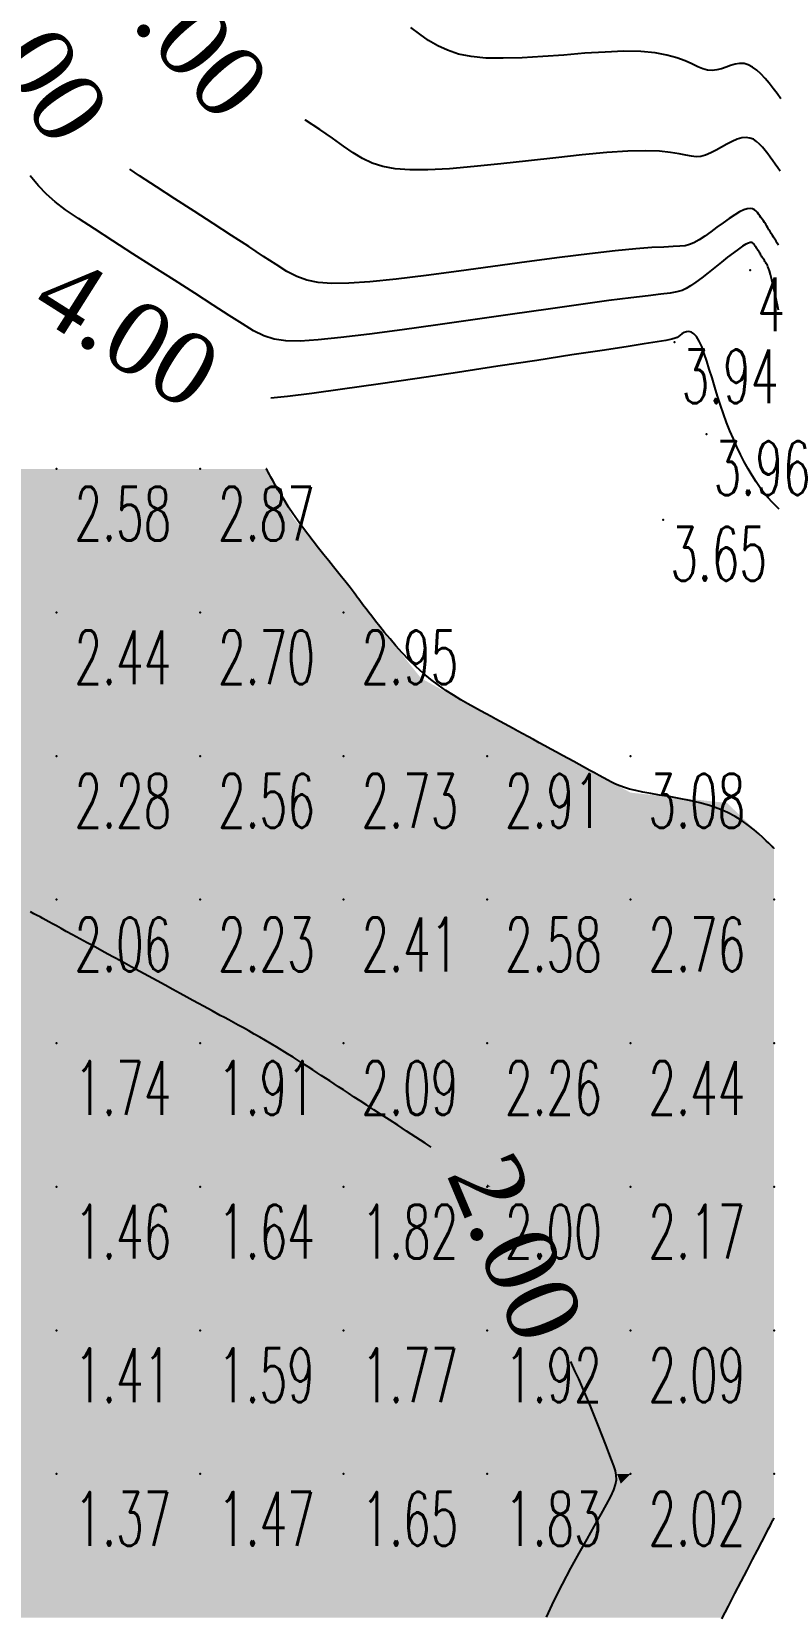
# Model space of a CAD drawing. Header units: millimetres. Extents: x 88261 to 90953, y 390274 to 392322.
# Drawn here: x 90418.5 to 90470.6, y 391527.5 to 391637.7 of the extents above; entities that cross this region are included whole.
import ezdxf
from ezdxf.enums import TextEntityAlignment as Align

# ---------------------------------------------------------------- set-up
doc = ezdxf.new("R2010")
doc.units = ezdxf.units.MM
doc.header["$LTSCALE"] = 25
for name, color, linetype in [('CN_01_00', 42, 'Continuous'), ('CN_02_00', 16, 'Continuous'), ('CN_03_00', 7, 'Continuous'), ('Cotation Courbes de niveau', 7, 'Continuous'), ('COTEAlt', 7, 'Continuous'), ('TN_COLORIAGE', 7, 'Continuous'), ('TopoAlt', 7, 'Continuous'), ('TOPOJIS', 7, 'Continuous')]:
    doc.layers.add(name, color=color, linetype=linetype)
doc.styles.add('Romans 1.0', font='Romans.shx', dxfattribs={"width": 0.99, "height": 1})
doc.styles.add('Simplex 1.0', font='Simplex.shx', dxfattribs={"width": 0.99, "height": 2.5})
doc.styles.get("Standard").update_dxf_attribs({"font": 'times.ttf'})

# ---------------------------------------------------------------- blocks, each defined once
blk = doc.blocks.new('TCPOINT')
at = {"color": 0}
blk.add_point((0, 0), dxfattribs=at)
at = {"layer": 'TopoAlt', "style": 'Romans 1.0', "width": 0.99}
blk.add_attdef('ALT', text='', height=200, dxfattribs=at).set_placement((0.5, -0.5), align=Align.TOP_LEFT)
blk = doc.blocks.new('COTE')
at = {"color": 0}
blk.add_point((0, 0), dxfattribs=at)
at = {"layer": 'COTEAlt'}
blk.add_attdef('ALT', text='', height=3.75, dxfattribs=at).set_placement((1.25, -1.25), align=Align.TOP_LEFT)

msp = doc.modelspace()

# ---------------------------------------------------------------- linework, layer by layer
at = {"layer": 'CN_01_00', "flags": 128}
for points, elevation in [([(90470.67, 391627.96), (90470.51, 391628.21), (90470.34, 391628.45), (90470.17, 391628.69), (90469.99, 391628.94), (90469.82, 391629.18), (90469.64, 391629.42), (90469.45, 391629.65), (90469.25, 391629.86), (90469.04, 391630.04), (90468.82, 391630.19), (90468.57, 391630.28), (90468.3, 391630.32), (90468, 391630.3), (90467.68, 391630.2), (90467.33, 391630.04), (90466.96, 391629.85), (90466.59, 391629.64), (90466.21, 391629.43), (90465.84, 391629.24), (90465.48, 391629.08), (90465.14, 391628.99), (90464.82, 391628.97), (90464.49, 391629.01), (90464.11, 391629.09), (90463.63, 391629.19), (90463.03, 391629.28), (90462.26, 391629.36), (90461.29, 391629.39), (90460.07, 391629.37), (90458.59, 391629.27), (90456.89, 391629.11), (90455.05, 391628.91), (90453.13, 391628.7), (90451.21, 391628.48), (90449.36, 391628.29), (90447.64, 391628.14), (90446.13, 391628.06), (90444.88, 391628.06), (90443.85, 391628.14), (90442.99, 391628.3), (90442.25, 391628.54), (90441.58, 391628.85), (90440.93, 391629.25), (90440.25, 391629.72), (90439.48, 391630.26), (90438.59, 391630.87), (90437.59, 391631.53), (90437.57, 391631.55)], 8), ([(90470.56, 391622.81), (90470.47, 391622.95), (90470.39, 391623.09), (90470.3, 391623.23), (90470.22, 391623.37), (90470.14, 391623.5), (90470.06, 391623.63), (90469.98, 391623.77), (90469.9, 391623.89), (90469.83, 391624.02), (90469.75, 391624.15), (90469.67, 391624.27), (90469.59, 391624.39), (90469.51, 391624.51), (90469.43, 391624.63), (90469.34, 391624.74), (90469.26, 391624.86), (90469.17, 391624.98), (90469.09, 391625.09), (90468.99, 391625.2), (90468.88, 391625.29), (90468.75, 391625.35), (90468.58, 391625.37), (90468.39, 391625.35), (90468.14, 391625.27), (90467.85, 391625.13), (90467.51, 391624.93), (90467.12, 391624.67), (90466.71, 391624.37), (90466.27, 391624.06), (90465.84, 391623.74), (90465.42, 391623.45), (90465.03, 391623.19), (90464.67, 391622.99), (90464.36, 391622.86), (90464.05, 391622.78), (90463.69, 391622.74), (90463.22, 391622.72), (90462.58, 391622.69), (90461.74, 391622.65), (90460.62, 391622.57), (90459.17, 391622.43), (90457.38, 391622.22), (90455.3, 391621.95), (90453.03, 391621.65), (90450.66, 391621.33), (90448.29, 391621.01), (90446.01, 391620.71), (90443.91, 391620.46), (90442.09, 391620.27), (90440.61, 391620.16), (90439.43, 391620.14), (90438.48, 391620.21), (90437.69, 391620.37), (90436.99, 391620.63), (90436.3, 391620.99), (90435.55, 391621.46), (90434.68, 391622.03), (90433.64, 391622.72), (90432.45, 391623.49), (90431.16, 391624.32), (90429.83, 391625.18), (90428.5, 391626.04), (90427.22, 391626.87), (90426.04, 391627.65), (90425.35, 391628.11)], 6), ([(90470.62, 391604.44), (90470.37, 391604.66), (90470.12, 391604.91), (90469.85, 391605.21), (90469.57, 391605.55), (90469.29, 391605.92), (90469.01, 391606.33), (90468.73, 391606.77), (90468.45, 391607.24), (90468.18, 391607.73), (90467.92, 391608.24), (90467.66, 391608.77), (90467.42, 391609.32), (90467.18, 391609.89), (90466.95, 391610.47), (90466.73, 391611.07), (90466.52, 391611.68), (90466.31, 391612.31), (90466.12, 391612.94), (90465.93, 391613.57), (90465.74, 391614.18), (90465.56, 391614.75), (90465.39, 391615.28), (90465.21, 391615.75), (90465.03, 391616.14), (90464.85, 391616.45), (90464.67, 391616.65), (90464.49, 391616.76), (90464.31, 391616.81), (90464.14, 391616.79), (90463.98, 391616.73), (90463.83, 391616.65), (90463.7, 391616.55), (90463.59, 391616.46), (90463.49, 391616.39), (90463.36, 391616.33), (90463.12, 391616.26), (90462.72, 391616.18), (90462.1, 391616.08), (90461.2, 391615.94), (90459.94, 391615.74), (90458.28, 391615.49), (90456.17, 391615.17), (90453.71, 391614.79), (90451.01, 391614.38), (90448.19, 391613.96), (90445.37, 391613.54), (90442.66, 391613.14), (90440.18, 391612.78), (90438.05, 391612.49), (90436.35, 391612.27), (90435.19, 391612.16)], 4)]:
    msp.add_lwpolyline(points, dxfattribs=dict(at, elevation=elevation))
at = {"layer": 'CN_02_00', "flags": 128}
for points, elevation in [([(90470.73, 391633.01), (90470.46, 391633.38), (90470.19, 391633.74), (90469.91, 391634.1), (90469.63, 391634.43), (90469.34, 391634.74), (90469.05, 391635), (90468.76, 391635.22), (90468.46, 391635.37), (90468.16, 391635.46), (90467.85, 391635.47), (90467.54, 391635.42), (90467.22, 391635.33), (90466.91, 391635.22), (90466.59, 391635.11), (90466.26, 391635.02), (90465.94, 391634.98), (90465.61, 391635), (90465.28, 391635.09), (90464.93, 391635.24), (90464.53, 391635.44), (90464.05, 391635.65), (90463.48, 391635.87), (90462.79, 391636.06), (90461.96, 391636.22), (90460.97, 391636.3), (90459.79, 391636.32), (90458.48, 391636.27), (90457.06, 391636.18), (90455.6, 391636.06), (90454.13, 391635.96), (90452.71, 391635.87), (90451.37, 391635.83), (90450.17, 391635.85), (90449.14, 391635.95), (90448.26, 391636.13), (90447.49, 391636.39), (90446.81, 391636.7), (90446.18, 391637.08), (90445.57, 391637.51), (90444.95, 391637.98)], 10), ([(90470.56, 391618.3), (90470.37, 391619.19), (90470.21, 391619.89), (90470.09, 391620.41), (90470, 391620.78), (90469.93, 391621.04), (90469.87, 391621.21), (90469.83, 391621.32), (90469.79, 391621.4), (90469.75, 391621.47), (90469.71, 391621.54), (90469.67, 391621.61), (90469.62, 391621.68), (90469.58, 391621.75), (90469.54, 391621.81), (90469.49, 391621.88), (90469.45, 391621.94), (90469.41, 391622.01), (90469.37, 391622.07), (90469.34, 391622.13), (90469.3, 391622.19), (90469.26, 391622.26), (90469.23, 391622.32), (90469.19, 391622.38), (90469.15, 391622.44), (90469.12, 391622.49), (90469.08, 391622.55), (90469.04, 391622.61), (90469.01, 391622.66), (90468.97, 391622.72), (90468.93, 391622.77), (90468.89, 391622.82), (90468.85, 391622.88), (90468.81, 391622.93), (90468.76, 391622.97), (90468.69, 391623), (90468.6, 391623), (90468.47, 391622.96), (90468.29, 391622.88), (90468.06, 391622.75), (90467.78, 391622.55), (90467.42, 391622.29), (90467.02, 391621.98), (90466.58, 391621.63), (90466.12, 391621.26), (90465.66, 391620.9), (90465.21, 391620.55), (90464.8, 391620.24), (90464.44, 391619.99), (90464.13, 391619.8), (90463.84, 391619.67), (90463.48, 391619.57), (90463.01, 391619.48), (90462.36, 391619.4), (90461.47, 391619.3), (90460.28, 391619.16), (90458.73, 391618.96), (90456.78, 391618.69), (90454.51, 391618.37), (90452.02, 391618.02), (90449.43, 391617.64), (90446.83, 391617.27), (90444.34, 391616.93), (90442.05, 391616.62), (90440.07, 391616.38), (90438.48, 391616.22), (90437.23, 391616.14), (90436.23, 391616.16), (90435.41, 391616.28), (90434.69, 391616.51), (90433.98, 391616.86), (90433.21, 391617.33), (90432.29, 391617.92), (90431.17, 391618.65), (90429.88, 391619.47), (90428.48, 391620.37), (90427.02, 391621.29), (90425.57, 391622.22), (90424.17, 391623.12), (90422.89, 391623.95), (90421.78, 391624.68), (90420.88, 391625.29), (90420.15, 391625.83), (90419.54, 391626.37), (90418.98, 391626.95), (90418.42, 391627.65)], 5)]:
    msp.add_lwpolyline(points, dxfattribs=dict(at, elevation=elevation))
at = {"layer": 'CN_03_00', "flags": 128}
for points, elevation in [([(90470.25, 391580.81), (90470.25, 391580.81), (90470.24, 391580.82), (90470.22, 391580.84), (90470.18, 391580.87), (90470.12, 391580.94), (90470.02, 391581.03), (90469.88, 391581.16), (90469.7, 391581.34), (90469.47, 391581.56), (90469.19, 391581.82), (90468.86, 391582.1), (90468.48, 391582.41), (90468.04, 391582.72), (90467.55, 391583.02), (90467, 391583.31), (90466.41, 391583.57), (90465.76, 391583.79), (90465.07, 391583.98), (90464.36, 391584.15), (90463.65, 391584.29), (90462.95, 391584.41), (90462.28, 391584.52), (90461.66, 391584.62), (90461.1, 391584.72), (90460.61, 391584.83), (90460.19, 391584.93), (90459.83, 391585.05), (90459.5, 391585.16), (90459.21, 391585.29), (90458.93, 391585.42), (90458.66, 391585.56), (90458.37, 391585.72), (90458.07, 391585.88), (90457.75, 391586.06), (90457.41, 391586.24), (90457.05, 391586.44), (90456.68, 391586.64), (90456.3, 391586.85), (90455.91, 391587.06), (90455.51, 391587.28), (90455.1, 391587.5), (90454.69, 391587.72), (90454.28, 391587.95), (90453.88, 391588.17), (90453.48, 391588.38), (90453.1, 391588.59), (90452.74, 391588.79), (90452.39, 391588.98), (90452.07, 391589.15), (90451.76, 391589.32), (90451.46, 391589.48), (90451.17, 391589.65), (90450.86, 391589.81), (90450.53, 391589.99), (90450.18, 391590.18), (90449.8, 391590.39), (90449.37, 391590.62), (90448.91, 391590.88), (90448.42, 391591.16), (90447.92, 391591.47), (90447.39, 391591.81), (90446.86, 391592.17), (90446.33, 391592.57), (90445.81, 391593), (90445.3, 391593.45), (90444.81, 391593.93), (90444.34, 391594.42), (90443.9, 391594.91), (90443.49, 391595.39), (90443.11, 391595.85), (90442.77, 391596.27), (90442.47, 391596.64), (90442.22, 391596.97), (90442.01, 391597.24), (90441.83, 391597.48), (90441.67, 391597.68), (90441.54, 391597.85), (90441.43, 391598.01), (90441.32, 391598.16), (90441.21, 391598.3), (90441.1, 391598.45), (90440.98, 391598.61), (90440.85, 391598.79), (90440.7, 391598.98), (90440.53, 391599.2), (90440.33, 391599.45), (90440.1, 391599.73), (90439.84, 391600.06), (90439.54, 391600.42), (90439.22, 391600.83), (90438.87, 391601.26), (90438.5, 391601.72), (90438.13, 391602.2), (90437.76, 391602.68), (90437.39, 391603.17), (90437.04, 391603.66), (90436.72, 391604.13), (90436.42, 391604.58), (90436.15, 391605.02), (90435.9, 391605.42), (90435.68, 391605.79), (90435.48, 391606.13), (90435.32, 391606.42), (90435.18, 391606.66), (90435.08, 391606.85), (90435, 391607), (90434.94, 391607.1), (90434.9, 391607.17), (90434.88, 391607.21), (90434.87, 391607.23), (90434.86, 391607.24), (90434.86, 391607.24)], 3), ([(90446.35, 391559.99), (90445.93, 391560.27), (90445.28, 391560.7), (90444.64, 391561.12), (90444.03, 391561.52), (90443.45, 391561.9), (90442.9, 391562.26), (90442.37, 391562.6), (90441.88, 391562.92), (90441.42, 391563.22), (90441, 391563.49), (90440.6, 391563.75), (90440.24, 391563.99), (90439.9, 391564.21), (90439.59, 391564.41), (90439.29, 391564.61), (90438.99, 391564.8), (90438.7, 391564.99), (90438.41, 391565.18), (90438.1, 391565.38), (90437.78, 391565.59), (90437.44, 391565.81), (90437.09, 391566.03), (90436.73, 391566.26), (90436.35, 391566.5), (90435.97, 391566.73), (90435.59, 391566.97), (90435.2, 391567.2), (90434.8, 391567.43), (90434.41, 391567.66), (90434.02, 391567.88), (90433.64, 391568.1), (90433.27, 391568.3), (90432.91, 391568.5), (90432.57, 391568.69), (90432.25, 391568.86), (90431.95, 391569.03), (90431.66, 391569.18), (90431.38, 391569.33), (90431.09, 391569.49), (90430.8, 391569.65), (90430.48, 391569.82), (90430.14, 391570.01), (90429.75, 391570.22), (90429.33, 391570.45), (90428.86, 391570.71), (90428.35, 391570.98), (90427.82, 391571.28), (90427.25, 391571.58), (90426.66, 391571.9), (90426.06, 391572.24), (90425.44, 391572.57), (90424.81, 391572.92), (90424.18, 391573.26), (90423.56, 391573.59), (90422.96, 391573.92), (90422.39, 391574.23), (90421.86, 391574.52), (90421.37, 391574.79), (90420.93, 391575.03), (90420.56, 391575.23), (90420.24, 391575.41), (90419.96, 391575.56), (90419.72, 391575.69), (90419.5, 391575.81), (90419.3, 391575.92), (90419.1, 391576.03), (90418.89, 391576.14), (90418.67, 391576.26), (90418.44, 391576.39)], 2), ([(90454.4, 391527.27), (90454.94, 391528.42), (90455.52, 391529.56), (90456.1, 391530.67), (90456.68, 391531.72), (90457.24, 391532.71), (90457.75, 391533.62), (90458.2, 391534.43), (90458.58, 391535.12), (90458.88, 391535.68), (90459.08, 391536.14), (90459.21, 391536.51), (90459.27, 391536.84), (90459.26, 391537.15), (90459.2, 391537.46), (90459.09, 391537.81), (90458.93, 391538.22), (90458.74, 391538.71), (90458.52, 391539.28), (90458.28, 391539.91), (90458.02, 391540.57), (90457.74, 391541.26), (90457.46, 391541.95), (90457.18, 391542.62), (90456.91, 391543.27), (90456.64, 391543.87), (90456.38, 391544.43), (90456.13, 391544.95), (90456.08, 391545.07)], 2), ([(90466.61, 391527.15), (90467.07, 391528.04), (90467.52, 391528.91), (90467.96, 391529.75), (90468.37, 391530.54), (90468.75, 391531.28), (90469.1, 391531.94), (90469.4, 391532.52), (90469.65, 391533.01), (90469.85, 391533.39), (90470, 391533.67), (90470.1, 391533.88), (90470.17, 391534.02), (90470.22, 391534.1), (90470.24, 391534.14), (90470.25, 391534.16), (90470.25, 391534.16)], 3)]:
    msp.add_lwpolyline(points, dxfattribs=dict(at, elevation=elevation))
at = {"layer": 'TN_COLORIAGE', "color": 61}
for points in [[(90410.25, 391607.24, 2.58), (90410.25, 391597.24, 2.58), (90420.25, 391607.24, 2.58)], [(90420.25, 391597.24, 2.16), (90420.25, 391607.24, 2.16), (90410.25, 391597.24, 2.16)], [(90430.25, 391597.24, 2.44), (90430.25, 391607.24, 2.44), (90420.25, 391597.24, 2.44)], [(90420.25, 391607.24, 2.87), (90420.25, 391597.24, 2.87), (90430.25, 391607.24, 2.87)], [(90430.25, 391597.24, 3), (90436.79, 391603.78, 3), (90430.25, 391607.24, 3), (90434.86, 391607.24, 3)], [(90430.25, 391597.24, 3), (90436.79, 391603.78, 3), (90440.25, 391597.24, 3), (90440.25, 391599.58, 3)], [(90441.26, 391598.25, 2.95), (90440.25, 391599.58, 2.95), (90440.25, 391597.24, 2.95)], [(90441.26, 391598.25, 2.95), (90441.98, 391597.24, 2.95), (90440.25, 391597.24, 2.95)], [(90410.25, 391587.5, 2.44), (90410.34, 391587.33, 2.44), (90410.25, 391597.24, 2.44), (90420.25, 391597.24, 2.44)], [(90410.4, 391587.24, 2.44), (90410.34, 391587.33, 2.44), (90420.25, 391587.24, 2.44), (90420.25, 391597.24, 2.44)], [(90420.25, 391587.24, 2.7), (90430.25, 391587.24, 2.7), (90430.25, 391597.24, 2.7)], [(90420.25, 391597.24, 2.7), (90420.25, 391587.24, 2.7), (90430.25, 391597.24, 2.7)], [(90430.25, 391597.24, 2.95), (90430.25, 391587.24, 2.95), (90440.25, 391597.24, 2.95)], [(90430.25, 391587.24, 2.95), (90440.25, 391587.24, 2.95), (90440.25, 391597.24, 2.95)], [(90440.25, 391587.24, 3), (90445.66, 391592.65, 3), (90440.25, 391597.24, 3), (90441.98, 391597.24, 3)], [(90440.25, 391587.24, 3), (90445.66, 391592.65, 3), (90450.25, 391587.24, 3), (90450.25, 391590.14, 3)], [(90452.13, 391589.12, 2.91), (90450.25, 391590.14, 2.91), (90450.25, 391587.24, 2.91)], [(90452.13, 391589.12, 2.91), (90455.58, 391587.24, 2.91), (90450.25, 391587.24, 2.91)], [(90410.4, 391587.24, 2.28), (90413.18, 391580.17, 2.28), (90420.25, 391587.24, 2.28)], [(90416.87, 391577.24, 2.28), (90413.18, 391580.17, 2.28), (90420.25, 391577.24, 2.28), (90420.25, 391587.24, 2.28)], [(90420.25, 391587.24, 2.56), (90420.25, 391577.24, 2.56), (90430.25, 391587.24, 2.56)], [(90420.25, 391577.24, 2.56), (90430.25, 391577.24, 2.56), (90430.25, 391587.24, 2.56)], [(90430.25, 391587.24, 2.73), (90430.25, 391577.24, 2.73), (90440.25, 391587.24, 2.73)], [(90430.25, 391577.24, 2.73), (90440.25, 391577.24, 2.73), (90440.25, 391587.24, 2.73)], [(90440.25, 391587.24, 2.91), (90440.25, 391577.24, 2.91), (90450.25, 391587.24, 2.91)], [(90440.25, 391577.24, 2.91), (90450.25, 391577.24, 2.91), (90450.25, 391587.24, 2.91)], [(90450.25, 391577.24, 3), (90458.6, 391585.59, 3), (90450.25, 391587.24, 3), (90455.58, 391587.24, 3)], [(90450.25, 391577.24, 3), (90458.6, 391585.59, 3), (90460.25, 391577.24, 3), (90460.25, 391584.69, 3)], [(90466.98, 391583.97, 2.76), (90460.25, 391584.69, 2.76), (90460.25, 391577.24, 2.76)], [(90460.25, 391577.24, 3), (90466.98, 391583.97, 3), (90470.25, 391577.24, 3), (90470.25, 391580.81, 3)], [(90416.87, 391577.24, 2.06), (90419.06, 391576.05, 2.06), (90420.25, 391577.24, 2.06)], [(90420.25, 391575.4, 2.06), (90419.06, 391576.05, 2.06), (90420.25, 391577.24, 2.06)], [(90420.25, 391575.4, 2.23), (90425.53, 391572.52, 2.23), (90420.25, 391577.24, 2.23), (90430.25, 391577.24, 2.23)], [(90430.25, 391569.95, 2.23), (90425.53, 391572.52, 2.23), (90430.25, 391577.24, 2.23)], [(90430.25, 391569.95, 2.41), (90432, 391568.99, 2.41), (90430.25, 391577.24, 2.41), (90440.25, 391577.24, 2.41)], [(90435.22, 391567.24, 2.41), (90432, 391568.99, 2.41), (90440.25, 391567.24, 2.41), (90440.25, 391577.24, 2.41)], [(90440.25, 391577.24, 2.58), (90440.25, 391567.24, 2.58), (90450.25, 391577.24, 2.58)], [(90440.25, 391567.24, 2.58), (90450.25, 391567.24, 2.58), (90450.25, 391577.24, 2.58)], [(90450.25, 391577.24, 2.76), (90450.25, 391567.24, 2.76), (90460.25, 391577.24, 2.76)], [(90450.25, 391567.24, 2.76), (90460.25, 391567.24, 2.76), (90460.25, 391577.24, 2.76)], [(90460.25, 391577.24, 2.94), (90460.25, 391567.24, 2.94), (90470.25, 391577.24, 2.94)], [(90470.25, 391567.24, 2.44), (90470.25, 391577.24, 2.44), (90460.25, 391567.24, 2.44)], [(90435.22, 391567.24, 2.09), (90438.28, 391565.27, 2.09), (90440.25, 391567.24, 2.09)], [(90440.25, 391563.98, 2.09), (90438.28, 391565.27, 2.09), (90440.25, 391567.24, 2.09)], [(90440.25, 391563.98, 2.26), (90444.34, 391561.33, 2.26), (90440.25, 391567.24, 2.26), (90450.25, 391567.24, 2.26)], [(90450.25, 391557.41, 2.26), (90444.34, 391561.33, 2.26), (90450.25, 391567.24, 2.26)], [(90450.25, 391557.41, 2.44), (90450.35, 391557.34, 2.44), (90450.25, 391567.24, 2.44), (90460.25, 391567.24, 2.44)], [(90450.51, 391557.24, 2.44), (90450.35, 391557.34, 2.44), (90460.25, 391557.24, 2.44), (90460.25, 391567.24, 2.44)], [(90470.25, 391557.24, 2.17), (90470.25, 391567.24, 2.17), (90460.25, 391557.24, 2.17)], [(90460.25, 391567.24, 2.61), (90460.25, 391557.24, 2.61), (90470.25, 391567.24, 2.61)], [(90450.51, 391557.24, 2.17), (90453.35, 391550.34, 2.17), (90460.25, 391557.24, 2.17)], [(90454.95, 391547.24, 2.17), (90453.35, 391550.34, 2.17), (90460.25, 391547.24, 2.17), (90460.25, 391557.24, 2.17)], [(90470.25, 391547.24, 2.09), (90470.25, 391557.24, 2.09), (90460.25, 391547.24, 2.09)], [(90460.25, 391557.24, 2.35), (90460.25, 391547.24, 2.35), (90470.25, 391557.24, 2.35)], [(90454.95, 391547.24, 2.09), (90456.79, 391543.78, 2.09), (90460.25, 391547.24, 2.09)], [(90459.31, 391537.24, 2.09), (90456.79, 391543.78, 2.09), (90460.25, 391537.24, 2.09), (90460.25, 391547.24, 2.09)], [(90470.25, 391537.24, 2.02), (90470.25, 391547.24, 2.02), (90460.25, 391537.24, 2.02)], [(90460.25, 391547.24, 2.37), (90460.25, 391537.24, 2.37), (90470.25, 391547.24, 2.37)], [(90459.57, 391536.56, 2.41), (90453.92, 391527.24, 2.41), (90460.25, 391537.24, 2.41), (90460.25, 391527.24, 2.41)], [(90459.31, 391537.24, 2.02), (90459.57, 391536.56, 2.02), (90460.25, 391537.24, 2.02)], [(90460.25, 391527.24, 3), (90466.66, 391527.24, 3), (90470.25, 391537.24, 3), (90470.25, 391534.16, 3)], [(90460.25, 391537.24, 2.85), (90460.25, 391527.24, 2.85), (90470.25, 391537.24, 2.85)]]:
    msp.add_solid(points, dxfattribs=at)
at = {"layer": 'TN_COLORIAGE', "color": 71}
for points in [[(90410.25, 391567.24, 2), (90419.06, 391576.05, 2), (90410.25, 391577.24, 2), (90416.87, 391577.24, 2)], [(90410.25, 391567.24, 2), (90419.06, 391576.05, 2), (90420.25, 391567.24, 2), (90420.25, 391575.4, 2)], [(90425.53, 391572.52, 1.74), (90420.25, 391575.4, 1.74), (90420.25, 391567.24, 1.74)], [(90420.25, 391567.24, 2), (90425.53, 391572.52, 2), (90430.25, 391567.24, 2), (90430.25, 391569.95, 2)], [(90432, 391568.99, 1.91), (90430.25, 391569.95, 1.91), (90430.25, 391567.24, 1.91)], [(90432, 391568.99, 1.91), (90435.22, 391567.24, 1.91), (90430.25, 391567.24, 1.91)], [(90410.25, 391557.24, 1.74), (90420.25, 391557.24, 1.74), (90420.25, 391567.24, 1.74)], [(90410.25, 391567.24, 1.74), (90410.25, 391557.24, 1.74), (90420.25, 391567.24, 1.74)], [(90420.25, 391557.24, 1.91), (90430.25, 391557.24, 1.91), (90430.25, 391567.24, 1.91)], [(90420.25, 391567.24, 1.91), (90420.25, 391557.24, 1.91), (90430.25, 391567.24, 1.91)], [(90430.25, 391557.24, 2), (90438.28, 391565.27, 2), (90430.25, 391567.24, 2), (90435.22, 391567.24, 2)], [(90430.25, 391557.24, 2), (90438.28, 391565.27, 2), (90440.25, 391557.24, 2), (90440.25, 391563.98, 2)], [(90444.34, 391561.33, 1.82), (90440.25, 391563.98, 1.82), (90440.25, 391557.24, 1.82)], [(90440.25, 391557.24, 2), (90444.34, 391561.33, 2), (90450.25, 391557.24, 2), (90450.25, 391557.41, 2)], [(90410.25, 391557.24, 1.46), (90410.25, 391547.24, 1.46), (90420.25, 391557.24, 1.46)], [(90410.25, 391547.24, 1.46), (90420.25, 391547.24, 1.46), (90420.25, 391557.24, 1.46)], [(90420.25, 391557.24, 1.64), (90420.25, 391547.24, 1.64), (90430.25, 391557.24, 1.64)], [(90420.25, 391547.24, 1.64), (90430.25, 391547.24, 1.64), (90430.25, 391557.24, 1.64)], [(90430.25, 391557.24, 1.82), (90430.25, 391547.24, 1.82), (90440.25, 391557.24, 1.82)], [(90430.25, 391547.24, 1.82), (90440.25, 391547.24, 1.82), (90440.25, 391557.24, 1.82)], [(90440.25, 391557.24, 2), (90440.25, 391547.24, 2), (90450.25, 391557.24, 2)], [(90440.25, 391547.24, 2), (90450.25, 391547.24, 2), (90450.25, 391557.24, 2)], [(90450.35, 391557.34, 2), (90450.25, 391557.41, 2), (90450.25, 391557.24, 2)], [(90450.35, 391557.34, 2), (90450.51, 391557.24, 2), (90450.25, 391557.24, 2)], [(90450.25, 391547.24, 2), (90453.35, 391550.34, 2), (90450.25, 391557.24, 2), (90450.51, 391557.24, 2)], [(90453.35, 391550.34, 1.92), (90454.95, 391547.24, 1.92), (90450.25, 391547.24, 1.92)], [(90410.25, 391547.24, 1.41), (90410.25, 391537.24, 1.41), (90420.25, 391547.24, 1.41)], [(90410.25, 391537.24, 1.41), (90420.25, 391537.24, 1.41), (90420.25, 391547.24, 1.41)], [(90420.25, 391547.24, 1.59), (90420.25, 391537.24, 1.59), (90430.25, 391547.24, 1.59)], [(90420.25, 391537.24, 1.59), (90430.25, 391537.24, 1.59), (90430.25, 391547.24, 1.59)], [(90430.25, 391547.24, 1.77), (90430.25, 391537.24, 1.77), (90440.25, 391547.24, 1.77)], [(90430.25, 391537.24, 1.77), (90440.25, 391537.24, 1.77), (90440.25, 391547.24, 1.77)], [(90440.25, 391547.24, 1.92), (90440.25, 391537.24, 1.92), (90450.25, 391547.24, 1.92)], [(90440.25, 391537.24, 1.92), (90450.25, 391537.24, 1.92), (90450.25, 391547.24, 1.92)], [(90450.25, 391537.24, 2), (90456.79, 391543.78, 2), (90450.25, 391547.24, 2), (90454.95, 391547.24, 2)], [(90456.79, 391543.78, 1.83), (90459.31, 391537.24, 1.83), (90450.25, 391537.24, 1.83)], [(90410.25, 391537.24, 1.37), (90410.25, 391527.24, 1.37), (90420.25, 391537.24, 1.37)], [(90410.25, 391527.24, 1.37), (90420.25, 391527.24, 1.37), (90420.25, 391537.24, 1.37)], [(90420.25, 391537.24, 1.47), (90420.25, 391527.24, 1.47), (90430.25, 391537.24, 1.47)], [(90420.25, 391527.24, 1.47), (90430.25, 391527.24, 1.47), (90430.25, 391537.24, 1.47)], [(90430.25, 391537.24, 1.65), (90430.25, 391527.24, 1.65), (90440.25, 391537.24, 1.65)], [(90430.25, 391527.24, 1.65), (90440.25, 391527.24, 1.65), (90440.25, 391537.24, 1.65)], [(90440.25, 391537.24, 1.83), (90440.25, 391527.24, 1.83), (90450.25, 391537.24, 1.83)], [(90440.25, 391527.24, 1.83), (90450.25, 391527.24, 1.83), (90450.25, 391537.24, 1.83)], [(90450.25, 391527.24, 2), (90459.57, 391536.56, 2), (90450.25, 391537.24, 2), (90459.31, 391537.24, 2)], [(90453.92, 391527.24, 1.76), (90459.57, 391536.56, 1.76), (90450.25, 391527.24, 1.76)]]:
    msp.add_solid(points, dxfattribs=at)

# ---------------------------------------------------------------- block references
at = {"layer": 'COTEAlt'}
ref = msp.add_blockref('COTE', (90420.25, 391607.24), dxfattribs=at)
ref.add_attrib('ALT', '2.58', dxfattribs={"height": 3.75, "style": 'Simplex 1.0', "width": 0.6}).set_placement((90421.5, 391605.99), align=Align.TOP_LEFT)
ref = msp.add_blockref('COTE', (90430.25, 391607.24), dxfattribs=at)
ref.add_attrib('ALT', '2.87', dxfattribs={"height": 3.75, "style": 'Simplex 1.0', "width": 0.6}).set_placement((90431.5, 391605.99), align=Align.TOP_LEFT)
ref = msp.add_blockref('COTE', (90420.25, 391597.24), dxfattribs=at)
ref.add_attrib('ALT', '2.44', dxfattribs={"height": 3.75, "style": 'Simplex 1.0', "width": 0.6}).set_placement((90421.5, 391595.99), align=Align.TOP_LEFT)
ref = msp.add_blockref('COTE', (90430.25, 391597.24), dxfattribs=at)
ref.add_attrib('ALT', '2.70', dxfattribs={"height": 3.75, "style": 'Simplex 1.0', "width": 0.6}).set_placement((90431.5, 391595.99), align=Align.TOP_LEFT)
ref = msp.add_blockref('COTE', (90440.25, 391597.24), dxfattribs=at)
ref.add_attrib('ALT', '2.95', dxfattribs={"height": 3.75, "style": 'Simplex 1.0', "width": 0.6}).set_placement((90441.5, 391595.99), align=Align.TOP_LEFT)
ref = msp.add_blockref('COTE', (90420.25, 391587.24), dxfattribs=at)
ref.add_attrib('ALT', '2.28', dxfattribs={"height": 3.75, "style": 'Simplex 1.0', "width": 0.6}).set_placement((90421.5, 391585.99), align=Align.TOP_LEFT)
ref = msp.add_blockref('COTE', (90430.25, 391587.24), dxfattribs=at)
ref.add_attrib('ALT', '2.56', dxfattribs={"height": 3.75, "style": 'Simplex 1.0', "width": 0.6}).set_placement((90431.5, 391585.99), align=Align.TOP_LEFT)
ref = msp.add_blockref('COTE', (90440.25, 391587.24), dxfattribs=at)
ref.add_attrib('ALT', '2.73', dxfattribs={"height": 3.75, "style": 'Simplex 1.0', "width": 0.6}).set_placement((90441.5, 391585.99), align=Align.TOP_LEFT)
ref = msp.add_blockref('COTE', (90450.25, 391587.24), dxfattribs=at)
ref.add_attrib('ALT', '2.91', dxfattribs={"height": 3.75, "style": 'Simplex 1.0', "width": 0.6}).set_placement((90451.5, 391585.99), align=Align.TOP_LEFT)
ref = msp.add_blockref('COTE', (90460.25, 391587.24), dxfattribs=at)
ref.add_attrib('ALT', '3.08', dxfattribs={"height": 3.75, "style": 'Simplex 1.0', "width": 0.6}).set_placement((90461.5, 391585.99), align=Align.TOP_LEFT)
ref = msp.add_blockref('COTE', (90420.25, 391577.24), dxfattribs=at)
ref.add_attrib('ALT', '2.06', dxfattribs={"height": 3.75, "style": 'Simplex 1.0', "width": 0.6}).set_placement((90421.5, 391575.99), align=Align.TOP_LEFT)
ref = msp.add_blockref('COTE', (90430.25, 391577.24), dxfattribs=at)
ref.add_attrib('ALT', '2.23', dxfattribs={"height": 3.75, "style": 'Simplex 1.0', "width": 0.6}).set_placement((90431.5, 391575.99), align=Align.TOP_LEFT)
ref = msp.add_blockref('COTE', (90440.25, 391577.24), dxfattribs=at)
ref.add_attrib('ALT', '2.41', dxfattribs={"height": 3.75, "style": 'Simplex 1.0', "width": 0.6}).set_placement((90441.5, 391575.99), align=Align.TOP_LEFT)
ref = msp.add_blockref('COTE', (90450.25, 391577.24), dxfattribs=at)
ref.add_attrib('ALT', '2.58', dxfattribs={"height": 3.75, "style": 'Simplex 1.0', "width": 0.6}).set_placement((90451.5, 391575.99), align=Align.TOP_LEFT)
ref = msp.add_blockref('COTE', (90460.25, 391577.24), dxfattribs=at)
ref.add_attrib('ALT', '2.76', dxfattribs={"height": 3.75, "style": 'Simplex 1.0', "width": 0.6}).set_placement((90461.5, 391575.99), align=Align.TOP_LEFT)
ref = msp.add_blockref('COTE', (90470.25, 391577.24), dxfattribs=at)
ref.add_attrib('ALT', '2.94', dxfattribs={"height": 3.75, "style": 'Simplex 1.0', "width": 0.6}).set_placement((90471.5, 391575.99), align=Align.TOP_LEFT)
ref = msp.add_blockref('COTE', (90420.25, 391567.24), dxfattribs=at)
ref.add_attrib('ALT', '1.74', dxfattribs={"height": 3.75, "style": 'Simplex 1.0', "width": 0.6}).set_placement((90421.5, 391565.99), align=Align.TOP_LEFT)
ref = msp.add_blockref('COTE', (90430.25, 391567.24), dxfattribs=at)
ref.add_attrib('ALT', '1.91', dxfattribs={"height": 3.75, "style": 'Simplex 1.0', "width": 0.6}).set_placement((90431.5, 391565.99), align=Align.TOP_LEFT)
ref = msp.add_blockref('COTE', (90440.25, 391567.24), dxfattribs=at)
ref.add_attrib('ALT', '2.09', dxfattribs={"height": 3.75, "style": 'Simplex 1.0', "width": 0.6}).set_placement((90441.5, 391565.99), align=Align.TOP_LEFT)
ref = msp.add_blockref('COTE', (90450.25, 391567.24), dxfattribs=at)
ref.add_attrib('ALT', '2.26', dxfattribs={"height": 3.75, "style": 'Simplex 1.0', "width": 0.6}).set_placement((90451.5, 391565.99), align=Align.TOP_LEFT)
ref = msp.add_blockref('COTE', (90460.25, 391567.24), dxfattribs=at)
ref.add_attrib('ALT', '2.44', dxfattribs={"height": 3.75, "style": 'Simplex 1.0', "width": 0.6}).set_placement((90461.5, 391565.99), align=Align.TOP_LEFT)
ref = msp.add_blockref('COTE', (90470.25, 391567.24), dxfattribs=at)
ref.add_attrib('ALT', '2.61', dxfattribs={"height": 3.75, "style": 'Simplex 1.0', "width": 0.6}).set_placement((90471.5, 391565.99), align=Align.TOP_LEFT)
ref = msp.add_blockref('COTE', (90420.25, 391557.24), dxfattribs=at)
ref.add_attrib('ALT', '1.46', dxfattribs={"height": 3.75, "style": 'Simplex 1.0', "width": 0.6}).set_placement((90421.5, 391555.99), align=Align.TOP_LEFT)
ref = msp.add_blockref('COTE', (90430.25, 391557.24), dxfattribs=at)
ref.add_attrib('ALT', '1.64', dxfattribs={"height": 3.75, "style": 'Simplex 1.0', "width": 0.6}).set_placement((90431.5, 391555.99), align=Align.TOP_LEFT)
ref = msp.add_blockref('COTE', (90440.25, 391557.24), dxfattribs=at)
ref.add_attrib('ALT', '1.82', dxfattribs={"height": 3.75, "style": 'Simplex 1.0', "width": 0.6}).set_placement((90441.5, 391555.99), align=Align.TOP_LEFT)
ref = msp.add_blockref('COTE', (90450.25, 391557.24), dxfattribs=at)
ref.add_attrib('ALT', '2.00', dxfattribs={"height": 3.75, "style": 'Simplex 1.0', "width": 0.6}).set_placement((90451.5, 391555.99), align=Align.TOP_LEFT)
ref = msp.add_blockref('COTE', (90460.25, 391557.24), dxfattribs=at)
ref.add_attrib('ALT', '2.17', dxfattribs={"height": 3.75, "style": 'Simplex 1.0', "width": 0.6}).set_placement((90461.5, 391555.99), align=Align.TOP_LEFT)
ref = msp.add_blockref('COTE', (90470.25, 391557.24), dxfattribs=at)
ref.add_attrib('ALT', '2.35', dxfattribs={"height": 3.75, "style": 'Simplex 1.0', "width": 0.6}).set_placement((90471.5, 391555.99), align=Align.TOP_LEFT)
ref = msp.add_blockref('COTE', (90420.25, 391547.24), dxfattribs=at)
ref.add_attrib('ALT', '1.41', dxfattribs={"height": 3.75, "style": 'Simplex 1.0', "width": 0.6}).set_placement((90421.5, 391545.99), align=Align.TOP_LEFT)
ref = msp.add_blockref('COTE', (90430.25, 391547.24), dxfattribs=at)
ref.add_attrib('ALT', '1.59', dxfattribs={"height": 3.75, "style": 'Simplex 1.0', "width": 0.6}).set_placement((90431.5, 391545.99), align=Align.TOP_LEFT)
ref = msp.add_blockref('COTE', (90440.25, 391547.24), dxfattribs=at)
ref.add_attrib('ALT', '1.77', dxfattribs={"height": 3.75, "style": 'Simplex 1.0', "width": 0.6}).set_placement((90441.5, 391545.99), align=Align.TOP_LEFT)
ref = msp.add_blockref('COTE', (90450.25, 391547.24), dxfattribs=at)
ref.add_attrib('ALT', '1.92', dxfattribs={"height": 3.75, "style": 'Simplex 1.0', "width": 0.6}).set_placement((90451.5, 391545.99), align=Align.TOP_LEFT)
ref = msp.add_blockref('COTE', (90460.25, 391547.24), dxfattribs=at)
ref.add_attrib('ALT', '2.09', dxfattribs={"height": 3.75, "style": 'Simplex 1.0', "width": 0.6}).set_placement((90461.5, 391545.99), align=Align.TOP_LEFT)
ref = msp.add_blockref('COTE', (90470.25, 391547.24), dxfattribs=at)
ref.add_attrib('ALT', '2.37', dxfattribs={"height": 3.75, "style": 'Simplex 1.0', "width": 0.6}).set_placement((90471.5, 391545.99), align=Align.TOP_LEFT)
ref = msp.add_blockref('COTE', (90420.25, 391537.24), dxfattribs=at)
ref.add_attrib('ALT', '1.37', dxfattribs={"height": 3.75, "style": 'Simplex 1.0', "width": 0.6}).set_placement((90421.5, 391535.99), align=Align.TOP_LEFT)
ref = msp.add_blockref('COTE', (90430.25, 391537.24), dxfattribs=at)
ref.add_attrib('ALT', '1.47', dxfattribs={"height": 3.75, "style": 'Simplex 1.0', "width": 0.6}).set_placement((90431.5, 391535.99), align=Align.TOP_LEFT)
ref = msp.add_blockref('COTE', (90440.25, 391537.24), dxfattribs=at)
ref.add_attrib('ALT', '1.65', dxfattribs={"height": 3.75, "style": 'Simplex 1.0', "width": 0.6}).set_placement((90441.5, 391535.99), align=Align.TOP_LEFT)
ref = msp.add_blockref('COTE', (90450.25, 391537.24), dxfattribs=at)
ref.add_attrib('ALT', '1.83', dxfattribs={"height": 3.75, "style": 'Simplex 1.0', "width": 0.6}).set_placement((90451.5, 391535.99), align=Align.TOP_LEFT)
ref = msp.add_blockref('COTE', (90460.25, 391537.24), dxfattribs=at)
ref.add_attrib('ALT', '2.02', dxfattribs={"height": 3.75, "style": 'Simplex 1.0', "width": 0.6}).set_placement((90461.5, 391535.99), align=Align.TOP_LEFT)
ref = msp.add_blockref('COTE', (90470.25, 391537.24), dxfattribs=at)
ref.add_attrib('ALT', '2.85', dxfattribs={"height": 3.75, "style": 'Simplex 1.0', "width": 0.6}).set_placement((90471.5, 391535.99), align=Align.TOP_LEFT)
at = {"layer": 'TOPOJIS'}
ref = msp.add_blockref('TCPOINT', (90468.58, 391621.07, 4.14), dxfattribs=at)
ref.add_attrib('ALT', '4.14', dxfattribs={"layer": 'TopoAlt', "height": 3.75, "style": 'Romans 1.0', "width": 0.6}).set_placement((90469.08, 391620.57, 4.14), align=Align.TOP_LEFT)
ref = msp.add_blockref('TCPOINT', (90463.31, 391616.06, 3.94), dxfattribs=at)
ref.add_attrib('ALT', '3.94', dxfattribs={"layer": 'TopoAlt', "height": 3.75, "style": 'Romans 1.0', "width": 0.6}).set_placement((90463.81, 391615.56, 3.94), align=Align.TOP_LEFT)
ref = msp.add_blockref('TCPOINT', (90465.55, 391609.66, 3.96), dxfattribs=at)
ref.add_attrib('ALT', '3.96', dxfattribs={"layer": 'TopoAlt', "height": 3.75, "style": 'Romans 1.0', "width": 0.6}).set_placement((90466.05, 391609.16, 3.96), align=Align.TOP_LEFT)
ref = msp.add_blockref('TCPOINT', (90462.52, 391603.7, 3.65), dxfattribs=at)
ref.add_attrib('ALT', '3.65', dxfattribs={"layer": 'TopoAlt', "height": 3.75, "style": 'Romans 1.0', "width": 0.6}).set_placement((90463.02, 391603.2, 3.65), align=Align.TOP_LEFT)

# ---------------------------------------------------------------- texts
at = {"layer": 'CN_01_00'}
for s, rotation, p in [('8.00', 311.3813, (90429.18, 391637.75, 8)), ('6.00', 303.0033, (90418.48, 391636.33, 6)), ('4.00', 327.6837, (90425.18, 391616.8, 4))]:
    msp.add_text(s, height=5, rotation=rotation, dxfattribs=at).set_placement(p, align=Align.MIDDLE_CENTER)
at = {"layer": 'Cotation Courbes de niveau'}
msp.add_text('2.00', height=5, rotation=292.9319, dxfattribs=at).set_placement((90452.26, 391553.02, 2), align=Align.MIDDLE_CENTER)

doc.saveas('drawing.dxf')
